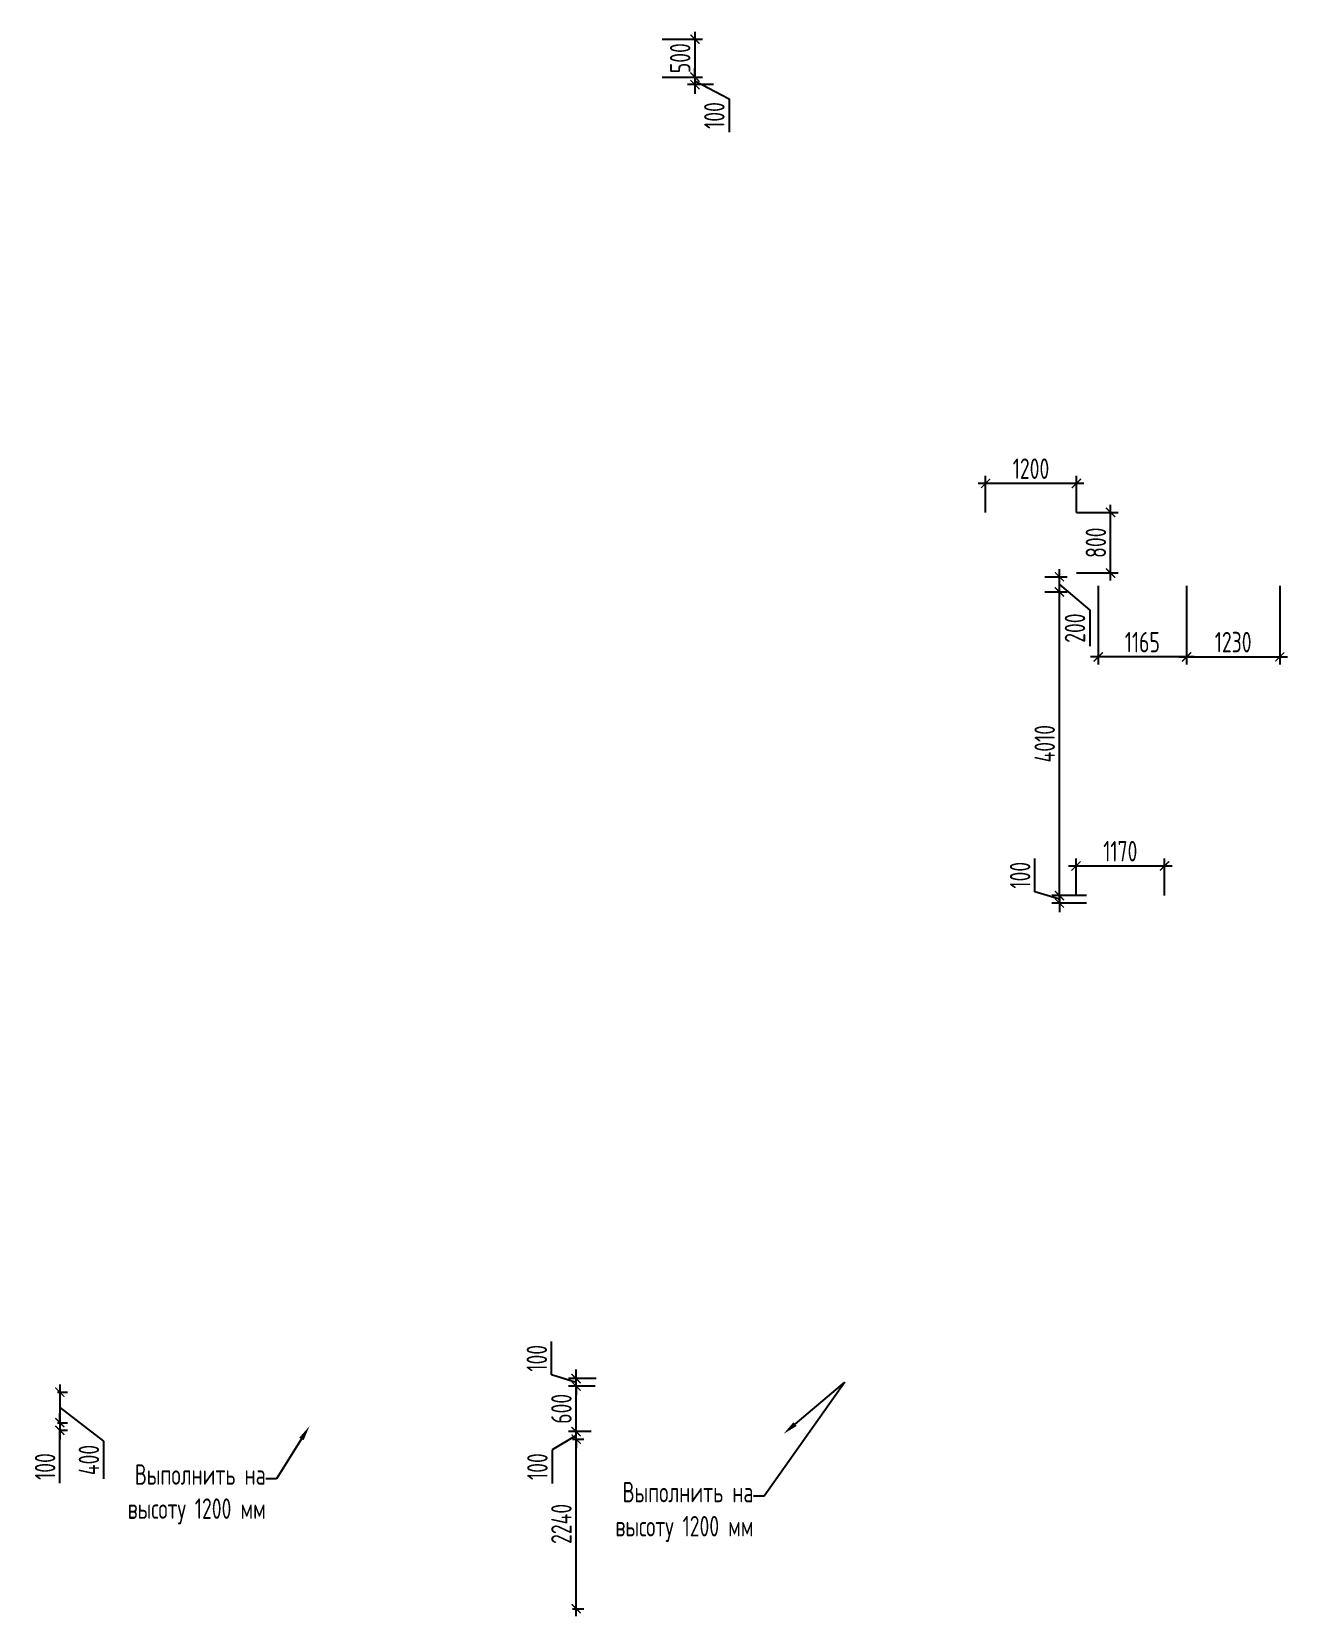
# Model space of a CAD drawing. Header units: millimetres. Extents: x -350007 to 535970, y -888 to 198380.
# Drawn here: x 330026 to 346617, y 61656 to 82586 of the extents above; entities that cross this region are included whole.
import ezdxf
from ezdxf import colors
from ezdxf.entities.mleader import LeaderData, LeaderLine
from ezdxf.math import Vec2, Vec3

# ---------------------------------------------------------------- set-up
doc = ezdxf.new("R2010")
doc.units = ezdxf.units.MM
doc.layers.add('АР_Размеры нов.', color=15, linetype='Continuous', lineweight=0)
doc.styles.add('ISOCPEUR', font='isocpeur.ttf', dxfattribs={"width": 0.7})
doc.styles.get("Standard").update_dxf_attribs({"font": 'arial.ttf'})
doc.dimstyles.new('R_100', dxfattribs={"dimtxt": 270, "dimasz": 120, "dimexe": 100, "dimexo": 0, "dimgap": 60, "dimtad": 1, "dimdec": 0, "dimrnd": 5, "dimzin": 0, "dimdsep": 46, "dimtxsty": 'ISOCPEUR', "dimblk": 'ARCHTICK', "dimcen": 0, "dimdle": 100, "dimclrd": 256, "dimclre": 256, "dimclrt": 256, "dimadec": 0, "dimazin": 0, "dimtfac": 2, "dimtdec": 0, "dimtofl": 0, "dimtmove": 1, "dimatfit": 3, "dimfxl": 1, "dimtvp": 3, "dimtolj": 1, "dimtzin": 0, "dimarcsym": 0})

# ---------------------------------------------------------------- blocks, each defined once
blk = doc.blocks.new('_ArchTick')
at = {"color": 0, "linetype": 'ByBlock', "const_width": 0.15}
blk.add_lwpolyline([(-0.5, -0.5), (0.5, 0.5)], dxfattribs=at)
blk = doc.blocks.new('*D2738')
at = {"layer": 'АР_Размеры нов.', "lineweight": -2, "ltscale": 100, "transparency": 16777216}
for p, q in [((344118, 75266), (344118, 74228)), ((345285, 75266), (345285, 74228)), ((345385, 74328), (344018, 74328))]:
    blk.add_line(p, q, dxfattribs=at)
at = {"layer": 'АР_Размеры нов.', "lineweight": -2, "ltscale": 100, "transparency": 16777216, "xscale": 120, "yscale": 120, "zscale": 120, "rotation": 180}
blk.add_blockref('_ArchTick', (344118, 74328), dxfattribs=at)
at = {"layer": 'АР_Размеры нов.', "lineweight": -2, "ltscale": 100, "transparency": 16777216, "xscale": 120, "yscale": 120, "zscale": 120}
blk.add_blockref('_ArchTick', (345285, 74328), dxfattribs=at)
at = {"layer": 'АР_Размеры нов.', "ltscale": 100, "transparency": 16777216, "insert": (344701, 74523), "char_height": 270, "attachment_point": 5, "style": 'ISOCPEUR'}
blk.add_mtext('\\A1;1165', dxfattribs=at)
blk = doc.blocks.new('*D2790')
at = {"layer": 'АР_Размеры нов.', "lineweight": -2, "ltscale": 100, "transparency": 16777216}
for p, q in [((345285, 75266), (345285, 74228)), ((346517, 75266), (346517, 74228)), ((345185, 74328), (346617, 74328))]:
    blk.add_line(p, q, dxfattribs=at)
at = {"layer": 'АР_Размеры нов.', "lineweight": -2, "ltscale": 100, "transparency": 16777216, "xscale": 120, "yscale": 120, "zscale": 120, "rotation": 180}
blk.add_blockref('_ArchTick', (345285, 74328), dxfattribs=at)
at = {"layer": 'АР_Размеры нов.', "lineweight": -2, "ltscale": 100, "transparency": 16777216, "xscale": 120, "yscale": 120, "zscale": 120}
blk.add_blockref('_ArchTick', (346517, 74328), dxfattribs=at)
at = {"layer": 'АР_Размеры нов.', "ltscale": 100, "transparency": 16777216, "insert": (345901, 74523), "char_height": 270, "attachment_point": 5, "style": 'ISOCPEUR'}
blk.add_mtext('\\A1;1230', dxfattribs=at)
blk = doc.blocks.new('*D3002')
at = {"layer": 'АР_Размеры нов.', "lineweight": -2, "ltscale": 100, "transparency": 16777216}
for p, q in [((343830, 76236), (344382, 76236)), ((344282, 75336), (344282, 76336)), ((343830, 75436), (344382, 75436))]:
    blk.add_line(p, q, dxfattribs=at)
at = {"layer": 'АР_Размеры нов.', "lineweight": -2, "ltscale": 100, "transparency": 16777216, "xscale": 120, "yscale": 120, "zscale": 120}
for p, rotation in [((344282, 76236), 90), ((344282, 75436), 270)]:
    blk.add_blockref('_ArchTick', p, dxfattribs=dict(at, rotation=rotation))
at = {"layer": 'АР_Размеры нов.', "ltscale": 100, "transparency": 16777216, "insert": (344087, 75836), "char_height": 270, "attachment_point": 5, "rotation": 90, "style": 'ISOCPEUR'}
blk.add_mtext('\\A1;800', dxfattribs=at)
blk = doc.blocks.new('*D3603')
at = {"layer": 'АР_Размеры нов.', "lineweight": -2, "transparency": 16777216}
for p, q in [((337220, 61656), (337220, 64096)), ((337172, 63996), (337320, 63996)), ((337172, 61756), (337320, 61756))]:
    blk.add_line(p, q, dxfattribs=at)
at = {"layer": 'АР_Размеры нов.', "lineweight": -2, "transparency": 16777216, "xscale": 120, "yscale": 120, "zscale": 120}
for p, rotation in [((337220, 63996), 90), ((337220, 61756), 270)]:
    blk.add_blockref('_ArchTick', p, dxfattribs=dict(at, rotation=rotation))
at = {"layer": 'АР_Размеры нов.', "transparency": 16777216, "insert": (337025, 62876), "char_height": 270, "attachment_point": 5, "rotation": 90, "style": 'ISOCPEUR'}
blk.add_mtext('\\A1;2240', dxfattribs=at)
blk = doc.blocks.new('*D3604')
at = {"layer": 'АР_Размеры нов.', "lineweight": -2, "transparency": 16777216}
for p, q in [((337418, 64096), (337120, 64096)), ((337220, 64096), (337220, 64216)), ((337220, 63996), (337220, 64096)), ((337220, 64046), (336903, 63854)), ((336903, 63854), (336903, 63412)), ((337172, 63996), (337320, 63996)), ((337220, 63996), (337220, 63876))]:
    blk.add_line(p, q, dxfattribs=at)
at = {"layer": 'АР_Размеры нов.', "lineweight": -2, "transparency": 16777216, "xscale": 120, "yscale": 120, "zscale": 120}
for p, rotation in [((337220, 64096), 270), ((337220, 63996), 90)]:
    blk.add_blockref('_ArchTick', p, dxfattribs=dict(at, rotation=rotation))
at = {"layer": 'АР_Размеры нов.', "transparency": 16777216, "insert": (336708, 63633), "char_height": 270, "attachment_point": 5, "rotation": 90, "style": 'ISOCPEUR'}
blk.add_mtext('\\A1;100', dxfattribs=at)
blk = doc.blocks.new('*D3605')
at = {"layer": 'АР_Размеры нов.', "lineweight": -2, "transparency": 16777216}
for p, q in [((337470, 64696), (337120, 64696)), ((337220, 63996), (337220, 64796)), ((337418, 64096), (337120, 64096))]:
    blk.add_line(p, q, dxfattribs=at)
at = {"layer": 'АР_Размеры нов.', "lineweight": -2, "transparency": 16777216, "xscale": 120, "yscale": 120, "zscale": 120}
for p, rotation in [((337220, 64696), 90), ((337220, 64096), 270)]:
    blk.add_blockref('_ArchTick', p, dxfattribs=dict(at, rotation=rotation))
at = {"layer": 'АР_Размеры нов.', "transparency": 16777216, "insert": (337025, 64396), "char_height": 270, "attachment_point": 5, "rotation": 90, "style": 'ISOCPEUR'}
blk.add_mtext('\\A1;600', dxfattribs=at)
blk = doc.blocks.new('*D3606')
at = {"layer": 'АР_Размеры нов.', "lineweight": -2, "transparency": 16777216}
for p, q in [((336895, 64843), (336895, 65284)), ((337220, 64796), (337220, 64916)), ((337220, 64746), (336895, 64843)), ((337486, 64796), (337120, 64796)), ((337470, 64696), (337120, 64696)), ((337220, 64696), (337220, 64796)), ((337220, 64696), (337220, 64576))]:
    blk.add_line(p, q, dxfattribs=at)
at = {"layer": 'АР_Размеры нов.', "lineweight": -2, "transparency": 16777216, "xscale": 120, "yscale": 120, "zscale": 120}
for p, rotation in [((337220, 64796), 270), ((337220, 64696), 90)]:
    blk.add_blockref('_ArchTick', p, dxfattribs=dict(at, rotation=rotation))
at = {"layer": 'АР_Размеры нов.', "transparency": 16777216, "insert": (336700, 65064), "char_height": 270, "attachment_point": 5, "rotation": 90, "style": 'ISOCPEUR'}
blk.add_mtext('\\A1;100', dxfattribs=at)
blk = doc.blocks.new('*D3607')
at = {"layer": 'АР_Размеры нов.', "lineweight": -2, "transparency": 16777216}
for p, q in [((330398, 64716), (330398, 64113)), ((330367, 64616), (330498, 64616)), ((330398, 64415), (330977, 63969)), ((330367, 64213), (330498, 64213)), ((330977, 63969), (330977, 63471))]:
    blk.add_line(p, q, dxfattribs=at)
at = {"layer": 'АР_Размеры нов.', "lineweight": -2, "transparency": 16777216, "xscale": 120, "yscale": 120, "zscale": 120}
for p, rotation in [((330398, 64616), 90), ((330398, 64213), 270)]:
    blk.add_blockref('_ArchTick', p, dxfattribs=dict(at, rotation=rotation))
at = {"layer": 'АР_Размеры нов.', "transparency": 16777216, "insert": (330782, 63720), "char_height": 270, "attachment_point": 5, "rotation": 90, "style": 'ISOCPEUR'}
blk.add_mtext('\\A1;400', dxfattribs=at)
blk = doc.blocks.new('*D3608')
at = {"layer": 'АР_Размеры нов.', "lineweight": -2, "transparency": 16777216}
for p, q in [((330398, 64213), (330398, 64333)), ((330398, 64213), (330498, 64213)), ((330398, 64213), (330398, 64113)), ((330398, 64113), (330498, 64113)), ((330398, 64113), (330398, 63993)), ((330398, 63413), (330398, 64113))]:
    blk.add_line(p, q, dxfattribs=at)
at = {"layer": 'АР_Размеры нов.', "lineweight": -2, "transparency": 16777216, "xscale": 120, "yscale": 120, "zscale": 120}
for p, rotation in [((330398, 64213), 270), ((330398, 64113), 90)]:
    blk.add_blockref('_ArchTick', p, dxfattribs=dict(at, rotation=rotation))
at = {"layer": 'АР_Размеры нов.', "transparency": 16777216, "insert": (330203, 63634), "char_height": 270, "attachment_point": 5, "rotation": 90, "style": 'ISOCPEUR'}
blk.add_mtext('\\A1;100', dxfattribs=at)
blk = doc.blocks.new('*D3622')
at = {"layer": 'АР_Размеры нов.', "lineweight": -2, "transparency": 16777216}
for p, q in [((338355, 82486), (338890, 82486)), ((338790, 82586), (338790, 81886)), ((338355, 81986), (338890, 81986))]:
    blk.add_line(p, q, dxfattribs=at)
at = {"layer": 'АР_Размеры нов.', "lineweight": -2, "transparency": 16777216, "xscale": 120, "yscale": 120, "zscale": 120}
for p, rotation in [((338790, 82486), 90), ((338790, 81986), 270)]:
    blk.add_blockref('_ArchTick', p, dxfattribs=dict(at, rotation=rotation))
at = {"layer": 'АР_Размеры нов.', "transparency": 16777216, "insert": (338595, 82236), "char_height": 270, "attachment_point": 5, "rotation": 90, "style": 'ISOCPEUR'}
blk.add_mtext('\\A1;500', dxfattribs=at)
blk = doc.blocks.new('*D3623')
at = {"layer": 'АР_Размеры нов.', "lineweight": -2, "transparency": 16777216}
for p, q in [((338790, 81986), (338790, 82106)), ((338355, 81986), (338890, 81986)), ((339033, 81886), (338690, 81886)), ((338790, 81986), (338790, 81886)), ((338790, 81936), (339241, 81700)), ((338790, 81886), (338790, 81766)), ((339241, 81700), (339241, 81258))]:
    blk.add_line(p, q, dxfattribs=at)
at = {"layer": 'АР_Размеры нов.', "lineweight": -2, "transparency": 16777216, "xscale": 120, "yscale": 120, "zscale": 120}
for p, rotation in [((338790, 81986), 270), ((338790, 81886), 90)]:
    blk.add_blockref('_ArchTick', p, dxfattribs=dict(at, rotation=rotation))
at = {"layer": 'АР_Размеры нов.', "transparency": 16777216, "insert": (339046, 81479), "char_height": 270, "attachment_point": 5, "rotation": 90, "style": 'ISOCPEUR'}
blk.add_mtext('\\A1;100', dxfattribs=at)
blk = doc.blocks.new('*D3624')
at = {"layer": 'АР_Размеры нов.', "lineweight": -2, "transparency": 16777216}
for p, q in [((343414, 75186), (343706, 75186)), ((343606, 71076), (343606, 75286)), ((343784, 71176), (343506, 71176))]:
    blk.add_line(p, q, dxfattribs=at)
at = {"layer": 'АР_Размеры нов.', "lineweight": -2, "transparency": 16777216, "xscale": 120, "yscale": 120, "zscale": 120}
for p, rotation in [((343606, 75186), 90), ((343606, 71176), 270)]:
    blk.add_blockref('_ArchTick', p, dxfattribs=dict(at, rotation=rotation))
at = {"layer": 'АР_Размеры нов.', "transparency": 16777216, "insert": (343411, 73181), "char_height": 270, "attachment_point": 5, "rotation": 90, "style": 'ISOCPEUR'}
blk.add_mtext('\\A1;4010', dxfattribs=at)
blk = doc.blocks.new('*D3625')
at = {"layer": 'АР_Размеры нов.', "lineweight": -2, "transparency": 16777216}
for p, q in [((343281, 71223), (343281, 71664)), ((343606, 71126), (343281, 71223)), ((343964, 71176), (343506, 71176)), ((343606, 71176), (343606, 71296)), ((343606, 71176), (343606, 71076)), ((343964, 71076), (343506, 71076)), ((343606, 71076), (343606, 70956))]:
    blk.add_line(p, q, dxfattribs=at)
at = {"layer": 'АР_Размеры нов.', "lineweight": -2, "transparency": 16777216, "xscale": 120, "yscale": 120, "zscale": 120}
for p, rotation in [((343606, 71176), 270), ((343606, 71076), 90)]:
    blk.add_blockref('_ArchTick', p, dxfattribs=dict(at, rotation=rotation))
at = {"layer": 'АР_Размеры нов.', "transparency": 16777216, "insert": (343086, 71444), "char_height": 270, "attachment_point": 5, "rotation": 90, "style": 'ISOCPEUR'}
blk.add_mtext('\\A1;100', dxfattribs=at)
blk = doc.blocks.new('*D3626')
at = {"layer": 'АР_Размеры нов.', "lineweight": -2, "transparency": 16777216}
for p, q in [((343414, 75386), (343706, 75386)), ((343606, 75086), (343606, 75486)), ((343414, 75186), (343706, 75186)), ((343606, 75286), (344006, 74947)), ((344006, 74947), (344006, 74468))]:
    blk.add_line(p, q, dxfattribs=at)
at = {"layer": 'АР_Размеры нов.', "lineweight": -2, "transparency": 16777216, "xscale": 120, "yscale": 120, "zscale": 120}
for p, rotation in [((343606, 75386), 90), ((343606, 75186), 270)]:
    blk.add_blockref('_ArchTick', p, dxfattribs=dict(at, rotation=rotation))
at = {"layer": 'АР_Размеры нов.', "transparency": 16777216, "insert": (343811, 74708), "char_height": 270, "attachment_point": 5, "rotation": 90, "style": 'ISOCPEUR'}
blk.add_mtext('\\A1;200', dxfattribs=at)
blk = doc.blocks.new('*D3627')
at = {"layer": 'АР_Размеры нов.', "lineweight": -2, "transparency": 16777216}
for p, q in [((343930, 76619), (342530, 76619)), ((342630, 76236), (342630, 76719)), ((343830, 76236), (343830, 76719))]:
    blk.add_line(p, q, dxfattribs=at)
at = {"layer": 'АР_Размеры нов.', "lineweight": -2, "transparency": 16777216, "xscale": 120, "yscale": 120, "zscale": 120, "rotation": 180}
blk.add_blockref('_ArchTick', (342630, 76619), dxfattribs=at)
at = {"layer": 'АР_Размеры нов.', "lineweight": -2, "transparency": 16777216, "xscale": 120, "yscale": 120, "zscale": 120}
blk.add_blockref('_ArchTick', (343830, 76619), dxfattribs=at)
at = {"layer": 'АР_Размеры нов.', "transparency": 16777216, "insert": (343230, 76814), "char_height": 270, "attachment_point": 5, "style": 'ISOCPEUR'}
blk.add_mtext('\\A1;1200', dxfattribs=at)
blk = doc.blocks.new('*D3633')
at = {"layer": 'АР_Размеры нов.', "lineweight": -2, "transparency": 16777216}
for p, q in [((343825, 71176), (343825, 71666)), ((344995, 71176), (344995, 71666)), ((343725, 71566), (345095, 71566))]:
    blk.add_line(p, q, dxfattribs=at)
at = {"layer": 'АР_Размеры нов.', "lineweight": -2, "transparency": 16777216, "xscale": 120, "yscale": 120, "zscale": 120, "rotation": 180}
blk.add_blockref('_ArchTick', (343825, 71566), dxfattribs=at)
at = {"layer": 'АР_Размеры нов.', "lineweight": -2, "transparency": 16777216, "xscale": 120, "yscale": 120, "zscale": 120}
blk.add_blockref('_ArchTick', (344995, 71566), dxfattribs=at)
at = {"layer": 'АР_Размеры нов.', "transparency": 16777216, "insert": (344410, 71761), "char_height": 270, "attachment_point": 5, "style": 'ISOCPEUR'}
blk.add_mtext('\\A1;1170', dxfattribs=at)

msp = doc.modelspace()

# ---------------------------------------------------------------- dimensions: what is measured, and where the dimension line sits
at = {"layer": 'АР_Размеры нов.'}
for base, p1, p2, picture, middle in [((338790.4, 81986.1), (338354.9, 82485.7), (338354.9, 81986.1), '*D3622', (338595.4, 82235.9)), ((343606, 75185.7), (343783.9, 71175.7), (343414.5, 75185.7), '*D3624', (343411, 73180.7)), ((343606, 71075.7), (343964.1, 71175.7), (343964.1, 71075.7), '*D3625', (343086, 71283.2)), ((337220.3, 64795.7), (337470, 64695.7), (337486.3, 64795.7), '*D3606', (336700.3, 64903.2)), ((337220.3, 64695.7), (337417.9, 64095.7), (337470, 64695.7), '*D3605', (337025.3, 64395.7)), ((337220.3, 63995.7), (337172.1, 61755.7), (337172.1, 63995.7), '*D3603', (337025.3, 62875.7))]:
    dim = msp.add_linear_dim(base=base, p1=p1, p2=p2, angle=90, dimstyle='R_100', override={"dimpost": '\\X'}, dxfattribs=at)
    dim.commit()
    dim.dimension.update_dxf_attribs({"geometry": picture, "text_midpoint": middle})
for base, p1, p2, picture, middle in [((338790.4, 81886.1), (338354.9, 81986.1), (339032.8, 81886.1), '*D3623', (339241.5, 81639.7)), ((343606, 75385.7), (343414.5, 75185.7), (343414.5, 75385.7), '*D3626', (344006, 74887.4)), ((330398.3, 64213.4), (330367, 64615.7), (330367, 64213.4), '*D3607', (330977.4, 63909.2)), ((330398.3, 64113.4), (330398.3, 64213.4), (330398.3, 64113.4), '*D3608', (330323.7, 63634.1)), ((337220.3, 64095.7), (337172.1, 63995.7), (337417.9, 64095.7), '*D3604', (336903, 63793.8))]:
    dim = msp.add_linear_dim(base=base, p1=p1, p2=p2, angle=90, dimstyle='R_100', override={"dimpost": '\\X'}, dxfattribs=at)
    dim.commit()
    dim.dimension.update_dxf_attribs({"geometry": picture, "text_midpoint": middle, "dimtype": 160})
for base, p1, p2, picture, middle in [((342629.6, 76619.2), (343829.6, 76235.8), (342629.6, 76235.7), '*D3627', (343229.6, 76814.2)), ((344994.6, 71566.4), (343824.6, 71175.7), (344994.6, 71175.7), '*D3633', (344409.6, 71761.4))]:
    dim = msp.add_linear_dim(base=base, p1=p1, p2=p2, dimstyle='R_100', override={"dimpost": '\\X'}, dxfattribs=at)
    dim.commit()
    dim.dimension.update_dxf_attribs({"geometry": picture, "text_midpoint": middle})
at = {"layer": 'АР_Размеры нов.', "ltscale": 100}
dim = msp.add_linear_dim(base=(344281.9, 76235.8), p1=(343829.7, 75435.8), p2=(343829.6, 76235.8), angle=90, dimstyle='R_100', override={"dimpost": '\\X', "dimfxl": 2.5, "dimarcsym": 2}, dxfattribs=at)
dim.commit()
dim.dimension.update_dxf_attribs({"geometry": '*D3002', "text_midpoint": (344281.9, 75835.8), "dimtype": 160})
for base, p2, picture, middle in [((344117.6, 74327.6), (344117.6, 75265.7), '*D2738', (344701.1, 74522.6)), ((346516.6, 74327.6), (346516.6, 75265.7), '*D2790', (345900.6, 74522.6))]:
    dim = msp.add_linear_dim(base=base, p1=(345284.6, 75265.7), p2=p2, dimstyle='R_100', override={"dimpost": '\\X', "dimfxl": 2.5, "dimarcsym": 2}, dxfattribs=at)
    dim.commit()
    dim.dimension.update_dxf_attribs({"geometry": picture, "text_midpoint": middle})

# ---------------------------------------------------------------- leaders
at = {"layer": 'АР_Размеры нов.'}
ml = msp.add_multileader_mtext('Standard', dxfattribs=at)
ml.set_content('{\\fISOCPEUR|b0|i0|c204|p34;\\H0.9x;\\W0.7;Выполнить на высоту \\fISOCPEUR|b0|i0|c0|p34;1200 \\fISOCPEUR|b0|i0|c204|p34;мм}', color=256)
ml.set_leader_properties()
ml.build(insert=Vec2(0, 0))
ml.multileader.update_dxf_attribs({"arrow_head_size": 200})
ctx = ml.context
ctx.base_point, ctx.char_height, ctx.arrow_head_size, ctx.plane_origin = Vec3(337746.7, 63240.6), 300, 200, Vec3(341757.6, 59470.4)
ctx.text_align_type = 2
notes = []
notes.append((ctx, [(1, (1, 1, 0), (339705.7, 63240.6), (-1, 0), 140.6, [(1, [(339960.2, 64065.3), (340768.4, 64748.3)], 0, [])])]))
ctx.mtext.insert, ctx.mtext.width, ctx.mtext.defined_height, ctx.mtext.alignment, ctx.mtext.flow_direction = Vec3(339563.1, 63431.1), 2104.827, 3647.1, 3, 5
ml = msp.add_multileader_mtext('Standard', dxfattribs=at)
ml.set_content('{\\fISOCPEUR|b0|i0|c204|p34;\\H0.9x;\\W0.7;Выполнить на высоту \\fISOCPEUR|b0|i0|c0|p34;1200 \\fISOCPEUR|b0|i0|c204|p34;мм}', color=256)
ml.set_leader_properties()
ml.build(insert=Vec2(0, 0))
ml.multileader.update_dxf_attribs({"arrow_head_size": 200})
ctx = ml.context
ctx.base_point, ctx.char_height, ctx.arrow_head_size, ctx.plane_origin = Vec3(331302.3, 63472.6), 300, 200, Vec3(335364.4, 59580.7)
ctx.text_align_type = 2
notes.append((ctx, [(1, (1, 1, 0), (333261.3, 63472.6), (-1, 0), 140.6, [(0, [(333697.5, 64168.5)], 0, [])])]))
ctx.mtext.insert, ctx.mtext.width, ctx.mtext.defined_height, ctx.mtext.alignment, ctx.mtext.flow_direction = Vec3(333118.7, 63663.1), 2104.827, 3647.1, 3, 5
for ctx, leaders in notes:
    for number, flags, end, landing, length, lines in leaders:
        leader = LeaderData()
        leader.index, (leader.has_last_leader_line, leader.has_dogleg_vector, leader.attachment_direction) = number, flags
        leader.last_leader_point, leader.dogleg_vector, leader.dogleg_length = Vec3(end), Vec3(landing), length
        for number, points, colour, breaks in lines:
            line = LeaderLine()
            line.index, line.vertices, line.color, line.breaks = number, Vec3.list(points), colors.encode_raw_color(colour), breaks
            leader.lines.append(line)
        ctx.leaders.append(leader)

doc.saveas('drawing.dxf')
